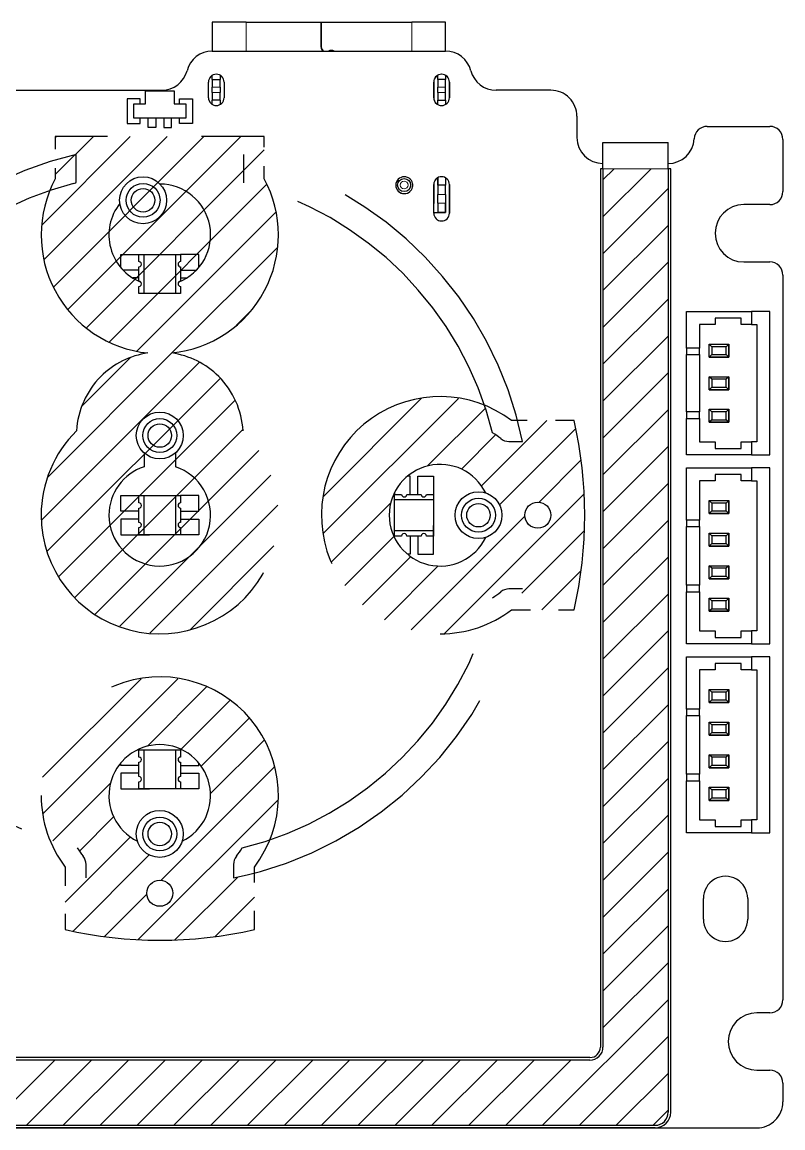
# Model space of a CAD drawing. Extents: x 10 to 410, y 5 to 287.
# Drawn here: x 122.65 to 151.83, y 122.24 to 164.65 of the extents above; entities that cross this region are included whole.
import ezdxf

# ---------------------------------------------------------------- set-up
doc = ezdxf.new("R2010")
doc.units = 0
doc.linetypes.add('DASHSPACE', pattern=[30, 12, -18])

msp = doc.modelspace()

# ---------------------------------------------------------------- linework, layer by layer
at = {"color": 7, "lineweight": 25, "ltscale": 0.0325}
for p, q in [((131.242432, 164.654755), (129.942444, 164.654755)), ((138.892441, 164.654755), (137.592438, 164.654755))]:
    msp.add_line(p, q, dxfattribs=at)
at = {"color": 7, "lineweight": 25, "ltscale": 0.027834}
for p, q in [((129.942444, 164.654755), (129.942444, 163.541397)), ((138.892441, 163.541397), (138.892441, 164.654755))]:
    msp.add_line(p, q, dxfattribs=at)
at = {"color": 7, "lineweight": 25, "ltscale": 0.07175}
msp.add_line((131.242432, 164.654755), (134.112442, 164.654755), dxfattribs=at)
at = {"color": 7, "lineweight": 13, "ltscale": 0.027834}
for p, q in [((131.242432, 163.541397), (131.242432, 164.654755)), ((137.592438, 164.654755), (137.592438, 163.541397))]:
    msp.add_line(p, q, dxfattribs=at)
at = {"color": 7, "lineweight": 25, "ltscale": 0.02375}
for p, q in [((134.112442, 164.654755), (134.112442, 163.704742)), ((134.122437, 164.654755), (134.122437, 163.704742)), ((126.679787, 161.7164), (126.679787, 160.766403)), ((129.179779, 161.7164), (129.179779, 160.766403))]:
    msp.add_line(p, q, dxfattribs=at)
at = {"color": 7, "lineweight": 25, "ltscale": 0.08675}
msp.add_line((134.122437, 164.654755), (137.592438, 164.654755), dxfattribs=at)
at = {"color": 7, "lineweight": 25, "ltscale": 0.011375}
for p, q in [((129.942444, 163.541397), (130.397446, 163.541397)), ((138.437439, 163.541397), (138.892441, 163.541397))]:
    msp.add_line(p, q, dxfattribs=at)
at = {"color": 7, "lineweight": 25, "ltscale": 0.201}
msp.add_line((130.397446, 163.541397), (138.437439, 163.541397), dxfattribs=at)
at = {"color": 7, "lineweight": 25, "ltscale": 0.000291}
msp.add_line((134.114975, 163.672882), (134.126602, 163.672882), dxfattribs=at)
at = {"color": 7, "lineweight": 25, "ltscale": 0.003732}
msp.add_line((129.942444, 162.462036), (129.942444, 162.611328), dxfattribs=at)
at = {"color": 7, "lineweight": 25, "ltscale": 0.000182}
for p, q in [((129.942444, 162.454742), (129.942444, 162.462036)), ((130.242432, 162.462036), (130.242432, 162.454742)), ((138.592438, 162.454742), (138.592438, 162.462036)), ((138.892441, 162.462036), (138.892441, 162.454742))]:
    msp.add_line(p, q, dxfattribs=at)
at = {"color": 7, "lineweight": 25, "ltscale": 0.0075}
for p, q in [((129.942444, 162.454742), (129.942444, 162.154755)), ((129.942444, 162.454742), (130.242432, 162.454742)), ((130.242432, 162.154755), (130.242432, 162.454742)), ((138.892441, 162.454742), (138.592438, 162.454742)), ((138.592438, 162.454742), (138.592438, 162.154755)), ((138.892441, 162.154755), (138.892441, 162.454742)), ((129.942444, 161.954742), (129.942444, 161.654755)), ((130.242432, 161.654755), (129.942444, 161.654755)), ((130.242432, 161.654755), (130.242432, 161.954742)), ((138.592438, 161.954742), (138.592438, 161.654755)), ((138.592438, 161.654755), (138.892441, 161.654755)), ((138.892441, 161.654755), (138.892441, 161.954742)), ((127.779785, 160.616394), (127.479782, 160.616394)), ((128.079788, 160.616394), (128.379791, 160.616394)), ((138.892441, 158.394745), (138.592438, 158.394745)), ((138.592438, 157.354752), (138.892441, 157.354752)), ((149.104782, 152.204742), (149.104782, 151.904755)), ((149.654785, 151.904755), (149.654785, 152.204742)), ((149.104782, 150.954742), (149.104782, 150.654755)), ((149.654785, 150.654755), (149.654785, 150.954742)), ((149.104782, 149.704742), (149.104782, 149.404755)), ((149.654785, 149.404755), (149.654785, 149.704742)), ((149.104782, 146.204742), (149.104782, 145.904755)), ((149.654785, 145.904755), (149.654785, 146.204742)), ((149.104782, 144.954742), (149.104782, 144.654755)), ((149.654785, 144.654755), (149.654785, 144.954742)), ((149.104782, 143.704742), (149.104782, 143.404755)), ((149.654785, 143.404755), (149.654785, 143.704742)), ((149.104782, 142.454742), (149.104782, 142.154755)), ((149.654785, 142.154755), (149.654785, 142.454742)), ((149.104782, 138.954742), (149.104782, 138.654755)), ((149.654785, 138.654755), (149.654785, 138.954742)), ((149.104782, 137.704742), (149.104782, 137.404755)), ((149.654785, 137.404755), (149.654785, 137.704742)), ((149.104782, 136.454742), (149.104782, 136.154755)), ((149.654785, 136.154755), (149.654785, 136.454742)), ((149.104782, 135.204742), (149.104782, 134.904755)), ((149.654785, 134.904755), (149.654785, 135.204742))]:
    msp.add_line(p, q, dxfattribs=at)
at = {"color": 7, "lineweight": 25, "ltscale": 0.003878}
for p, q in [((130.242432, 162.617157), (130.242432, 162.462036)), ((138.592438, 162.462036), (138.592438, 162.617172))]:
    msp.add_line(p, q, dxfattribs=at)
at = {"color": 7, "lineweight": 25, "ltscale": 0.003727}
msp.add_line((138.892441, 162.611115), (138.892441, 162.462036), dxfattribs=at)
at = {"color": 7, "lineweight": 25, "ltscale": 0.38808}
msp.add_line((112.482758, 162.041397), (128.005951, 162.041397), dxfattribs=at)
at = {"color": 7, "lineweight": 25, "ltscale": 0.015}
for p, q in [((129.79744, 161.754745), (129.79744, 162.354752)), ((129.79744, 161.754745), (129.79744, 162.354752)), ((130.397446, 162.354752), (130.397446, 161.754745)), ((138.437439, 162.354752), (138.437439, 161.754745)), ((139.037445, 161.754745), (139.037445, 162.354752)), ((149.229782, 153.054749), (148.629791, 153.054749)), ((148.629791, 148.554749), (149.229782, 148.554749)), ((137.830063, 147.241745), (138.430054, 147.241745)), ((149.229782, 147.054749), (148.629791, 147.054749)), ((126.429787, 145.891754), (126.429787, 146.491745)), ((129.429779, 145.891754), (129.429779, 146.491745)), ((126.429787, 145.591751), (126.429787, 144.991745)), ((129.429779, 145.591751), (129.429779, 144.991745)), ((137.830063, 144.241745), (138.430054, 144.241745)), ((148.629791, 141.304749), (149.229782, 141.304749)), ((149.229782, 139.804749), (148.629791, 139.804749)), ((126.429787, 135.841751), (126.429787, 135.241745)), ((129.429779, 135.841751), (129.429779, 135.241745)), ((148.629791, 134.054749), (149.229782, 134.054749))]:
    msp.add_line(p, q, dxfattribs=at)
at = {"color": 7, "lineweight": 25, "ltscale": 0.005}
for p, q in [((129.942444, 161.954742), (129.942444, 162.154755)), ((130.242432, 162.154755), (130.242432, 161.954742)), ((138.592438, 161.954742), (138.592438, 162.154755)), ((138.892441, 161.954742), (138.892441, 162.154755)), ((127.179787, 161.516403), (127.179787, 161.7164)), ((128.679779, 161.516403), (128.679779, 161.7164)), ((127.179787, 160.766403), (127.179787, 160.9664)), ((128.679779, 160.766403), (128.679779, 160.9664)), ((127.129784, 155.741745), (127.329788, 155.741745)), ((128.529785, 155.741745), (128.729782, 155.741745)), ((127.329788, 154.241745), (127.129784, 154.241745)), ((128.729782, 154.241745), (128.529785, 154.241745)), ((150.629791, 153.054749), (150.829788, 153.054749)), ((150.829788, 148.554749), (150.629791, 148.554749)), ((150.629791, 147.054749), (150.829788, 147.054749)), ((127.129784, 146.491745), (127.329788, 146.491745)), ((128.529785, 146.491745), (128.729782, 146.491745)), ((136.930054, 146.341751), (136.930054, 146.541748)), ((138.430054, 146.541748), (138.430054, 146.341751)), ((136.930054, 144.941742), (136.930054, 145.141754)), ((138.430054, 145.141754), (138.430054, 144.941742)), ((127.329788, 144.991745), (127.129784, 144.991745)), ((128.729782, 144.991745), (128.529785, 144.991745)), ((150.829788, 141.304749), (150.629791, 141.304749)), ((150.629791, 139.804749), (150.829788, 139.804749)), ((127.129784, 136.741745), (127.329788, 136.741745)), ((128.529785, 136.741745), (128.729782, 136.741745)), ((127.329788, 135.241745), (127.129784, 135.241745)), ((128.729782, 135.241745), (128.529785, 135.241745)), ((150.829788, 134.054749), (150.629791, 134.054749))]:
    msp.add_line(p, q, dxfattribs=at)
at = {"color": 7, "lineweight": 13, "ltscale": 0.0075}
for p, q in [((130.242432, 162.154755), (129.942444, 162.154755)), ((138.592438, 162.154755), (138.892441, 162.154755)), ((129.942444, 161.954742), (130.242432, 161.954742)), ((138.892441, 161.954742), (138.592438, 161.954742)), ((138.592438, 158.044754), (138.892441, 158.044754)), ((138.892441, 157.704742), (138.592438, 157.704742))]:
    msp.add_line(p, q, dxfattribs=at)
at = {"color": 7, "lineweight": 25, "ltscale": 0.014995}
for p, q in [((130.397446, 162.354752), (130.396759, 161.754944)), ((138.437439, 161.754745), (138.437332, 162.354553)), ((139.037445, 162.354752), (139.036758, 161.754944))]:
    msp.add_line(p, q, dxfattribs=at)
at = {"color": 7, "lineweight": 25, "ltscale": 0.052521}
msp.add_line((142.929779, 162.041397), (140.828934, 162.041397), dxfattribs=at)
at = {"color": 7, "lineweight": 25, "ltscale": 0.0125}
for p, q in [((127.179787, 161.7164), (126.679787, 161.7164)), ((127.379784, 161.516403), (127.379784, 162.016403)), ((128.479782, 162.016403), (128.479782, 161.516403)), ((128.679779, 161.7164), (129.179779, 161.7164)), ((126.679787, 160.766403), (127.179787, 160.766403)), ((129.179779, 160.766403), (128.679779, 160.766403)), ((150.629791, 153.554749), (150.629791, 153.054749)), ((149.004791, 151.804749), (149.004791, 152.304749)), ((149.754791, 152.304749), (149.754791, 151.804749)), ((149.754791, 151.804749), (149.754791, 152.304749)), ((148.629791, 152.154755), (148.129791, 152.154755)), ((148.129791, 151.904755), (148.629791, 151.904755)), ((149.004791, 150.554749), (149.004791, 151.054749)), ((149.754791, 151.054749), (149.754791, 150.554749)), ((149.754791, 150.554749), (149.754791, 151.054749)), ((149.004791, 149.304749), (149.004791, 149.804749)), ((149.754791, 149.804749), (149.754791, 149.304749)), ((149.754791, 149.304749), (149.754791, 149.804749)), ((148.629791, 149.704742), (148.129791, 149.704742)), ((148.129791, 149.454742), (148.629791, 149.454742)), ((150.629791, 148.554749), (150.629791, 148.054749)), ((150.629791, 147.554749), (150.629791, 147.054749)), ((149.004791, 145.804749), (149.004791, 146.304749)), ((149.754791, 146.304749), (149.754791, 145.804749)), ((149.754791, 145.804749), (149.754791, 146.304749)), ((148.629791, 145.554749), (148.129791, 145.554749)), ((148.129791, 145.304749), (148.629791, 145.304749)), ((149.004791, 144.554749), (149.004791, 145.054749)), ((149.754791, 145.054749), (149.754791, 144.554749)), ((149.754791, 144.554749), (149.754791, 145.054749)), ((149.004791, 143.304749), (149.004791, 143.804749)), ((149.754791, 143.804749), (149.754791, 143.304749)), ((149.754791, 143.304749), (149.754791, 143.804749)), ((148.629791, 143.054749), (148.129791, 143.054749)), ((148.129791, 142.804749), (148.629791, 142.804749)), ((149.004791, 142.054749), (149.004791, 142.554749)), ((149.754791, 142.554749), (149.754791, 142.054749)), ((149.754791, 142.054749), (149.754791, 142.554749)), ((150.629791, 141.304749), (150.629791, 140.804749)), ((150.629791, 140.304749), (150.629791, 139.804749)), ((149.004791, 138.554749), (149.004791, 139.054749)), ((149.754791, 139.054749), (149.754791, 138.554749)), ((149.754791, 138.554749), (149.754791, 139.054749)), ((148.629791, 138.304749), (148.129791, 138.304749)), ((148.129791, 138.054749), (148.629791, 138.054749)), ((149.004791, 137.304749), (149.004791, 137.804749)), ((149.754791, 137.804749), (149.754791, 137.304749)), ((149.754791, 137.304749), (149.754791, 137.804749)), ((149.004791, 136.054749), (149.004791, 136.554749)), ((149.754791, 136.554749), (149.754791, 136.054749)), ((149.754791, 136.054749), (149.754791, 136.554749)), ((148.629791, 135.804749), (148.129791, 135.804749)), ((148.129791, 135.554749), (148.629791, 135.554749)), ((149.004791, 134.804749), (149.004791, 135.304749)), ((149.754791, 135.304749), (149.754791, 134.804749)), ((149.754791, 134.804749), (149.754791, 135.304749)), ((150.629791, 134.054749), (150.629791, 133.554749)), ((151.329788, 126.654747), (150.829788, 126.654747)), ((150.829788, 124.45475), (151.329788, 124.45475))]:
    msp.add_line(p, q, dxfattribs=at)
at = {"color": 7, "lineweight": 25, "ltscale": 0.0275}
for p, q in [((127.379784, 162.016403), (128.479782, 162.016403)), ((139.037445, 157.324753), (139.037445, 158.424744)), ((138.430054, 147.241745), (138.430054, 146.141754)), ((138.430054, 144.241745), (138.430054, 145.341751)), ((126.429787, 144.991745), (127.529785, 144.991745)), ((129.429779, 144.991745), (128.329788, 144.991745)), ((126.429787, 135.241745), (127.529785, 135.241745)), ((129.429779, 135.241745), (128.329788, 135.241745))]:
    msp.add_line(p, q, dxfattribs=at)
at = {"color": 7, "lineweight": 25, "ltscale": 0.003919}
msp.add_line((129.942444, 161.497986), (129.942444, 161.654755), dxfattribs=at)
at = {"color": 7, "lineweight": 25, "ltscale": 0.004071}
msp.add_line((130.242432, 161.654755), (130.242432, 161.491898), dxfattribs=at)
at = {"color": 7, "lineweight": 25, "ltscale": 0.004065}
msp.add_line((138.592438, 161.492142), (138.592438, 161.654755), dxfattribs=at)
at = {"color": 7, "lineweight": 25, "ltscale": 0.003922}
msp.add_line((138.892441, 161.654755), (138.892441, 161.497879), dxfattribs=at)
at = {"color": 7, "lineweight": 25, "ltscale": 0.01375}
for p, q in [((126.929787, 160.9664), (126.929787, 161.516403)), ((128.929779, 161.516403), (128.929779, 160.9664)), ((127.129784, 154.716751), (127.129784, 155.266754)), ((128.729782, 155.266754), (128.729782, 154.716751)), ((149.654785, 152.204742), (149.104782, 152.204742)), ((149.104782, 151.904755), (149.654785, 151.904755)), ((149.654785, 150.954742), (149.104782, 150.954742)), ((149.104782, 150.654755), (149.654785, 150.654755)), ((149.654785, 149.704742), (149.104782, 149.704742)), ((149.104782, 149.404755), (149.654785, 149.404755)), ((137.40506, 146.541748), (137.955063, 146.541748)), ((127.129784, 145.466751), (127.129784, 146.016754)), ((128.729782, 146.016754), (128.729782, 145.466751)), ((149.654785, 146.204742), (149.104782, 146.204742)), ((149.104782, 145.904755), (149.654785, 145.904755)), ((137.955063, 144.941742), (137.40506, 144.941742)), ((149.654785, 144.954742), (149.104782, 144.954742)), ((149.104782, 144.654755), (149.654785, 144.654755)), ((149.654785, 143.704742), (149.104782, 143.704742)), ((149.104782, 143.404755), (149.654785, 143.404755)), ((149.654785, 142.454742), (149.104782, 142.454742)), ((149.104782, 142.154755), (149.654785, 142.154755)), ((149.654785, 138.954742), (149.104782, 138.954742)), ((149.104782, 138.654755), (149.654785, 138.654755)), ((149.654785, 137.704742), (149.104782, 137.704742)), ((149.104782, 137.404755), (149.654785, 137.404755)), ((127.129784, 135.716751), (127.129784, 136.266754)), ((128.729782, 136.266754), (128.729782, 135.716751)), ((149.654785, 136.454742), (149.104782, 136.454742)), ((149.104782, 136.154755), (149.654785, 136.154755)), ((149.654785, 135.204742), (149.104782, 135.204742)), ((149.104782, 134.904755), (149.654785, 134.904755))]:
    msp.add_line(p, q, dxfattribs=at)
at = {"color": 7, "lineweight": 25, "ltscale": 0.01125}
for p, q in [((126.929787, 161.516403), (127.379784, 161.516403)), ((128.479782, 161.516403), (128.929779, 161.516403))]:
    msp.add_line(p, q, dxfattribs=at)
at = {"color": 7, "lineweight": 25, "ltscale": 0.05}
for p, q in [((128.929779, 160.9664), (126.929787, 160.9664)), ((151.829788, 160.154755), (151.829788, 158.154755)), ((148.129791, 145.554749), (148.129791, 147.554749)), ((148.129791, 140.804749), (148.129791, 142.804749)), ((148.129791, 138.304749), (148.129791, 140.304749)), ((148.129791, 133.554749), (148.129791, 135.554749))]:
    msp.add_line(p, q, dxfattribs=at)
at = {"color": 7, "lineweight": 25, "ltscale": 0.00875}
for p, q in [((127.479782, 160.616394), (127.479782, 160.9664)), ((127.779785, 160.9664), (127.779785, 160.616394)), ((128.079788, 160.9664), (128.079788, 160.616394)), ((128.379791, 160.616394), (128.379791, 160.9664)), ((138.592438, 158.394745), (138.592438, 158.044754)), ((138.892441, 158.044754), (138.892441, 158.394745)), ((138.592438, 157.704742), (138.592438, 157.354752)), ((138.892441, 157.354752), (138.892441, 157.704742))]:
    msp.add_line(p, q, dxfattribs=at)
at = {"color": 7, "lineweight": 25, "ltscale": 0.02025}
msp.add_line((143.929779, 161.041397), (143.929779, 160.2314), dxfattribs=at)
at = {"color": 7, "lineweight": 25, "ltscale": 0.060049}
msp.add_line((148.927826, 160.654755), (151.329788, 160.654755), dxfattribs=at)
at = {"color": 7, "lineweight": 13, "ltscale": 0.11999}
msp.add_line((123.403381, 156.872559), (126.797218, 160.266403), dxfattribs=at)
at = {"color": 7, "lineweight": 13, "ltscale": 0.16704}
msp.add_line((123.486832, 155.541794), (128.211441, 160.266403), dxfattribs=at)
at = {"color": 7, "lineweight": 13, "ltscale": 0.204184}
msp.add_line((123.850449, 154.491196), (129.625641, 160.266403), dxfattribs=at)
at = {"color": 7, "lineweight": 13, "ltscale": 0.051698}
msp.add_line((123.920761, 158.804153), (125.383011, 160.266403), dxfattribs=at)
at = {"color": 7, "lineweight": 13, "ltscale": 0.001699}
msp.add_line((123.920761, 160.218353), (123.968796, 160.266403), dxfattribs=at)
at = {"color": 7, "linetype": 'DASHSPACE', "lineweight": 25, "ltscale": 0.200451}
msp.add_line((131.938812, 160.266403), (123.920761, 160.266403), dxfattribs=at)
at = {"color": 7, "linetype": 'DASHSPACE', "lineweight": 25, "ltscale": 0.04058}
for p, q in [((123.920761, 160.266403), (123.920761, 158.643188)), ((131.938812, 158.643188), (131.938812, 160.266403))]:
    msp.add_line(p, q, dxfattribs=at)
at = {"color": 7, "lineweight": 13, "ltscale": 0.234644}
msp.add_line((124.403114, 153.629654), (131.039856, 160.266403), dxfattribs=at)
at = {"color": 7, "lineweight": 25, "ltscale": 0.0625}
for p, q in [((144.929779, 160.031403), (147.429779, 160.031403)), ((148.129791, 153.554749), (150.629791, 153.554749)), ((150.629791, 148.054749), (148.129791, 148.054749)), ((148.129791, 147.554749), (150.629791, 147.554749)), ((150.629791, 140.804749), (148.129791, 140.804749)), ((148.129791, 140.304749), (150.629791, 140.304749)), ((150.629791, 133.554749), (148.129791, 133.554749))]:
    msp.add_line(p, q, dxfattribs=at)
at = {"color": 7, "lineweight": 25, "ltscale": 0.025}
for p, q in [((144.929779, 159.031403), (144.929779, 160.031403)), ((147.429779, 159.031403), (147.429779, 160.031403)), ((151.329788, 157.654755), (150.329788, 157.654755)), ((150.329788, 155.454742), (151.329788, 155.454742)), ((150.229782, 153.304749), (149.229782, 153.304749)), ((149.229782, 148.304749), (150.229782, 148.304749)), ((150.229782, 147.304749), (149.229782, 147.304749)), ((149.229782, 141.054749), (150.229782, 141.054749)), ((150.229782, 140.054749), (149.229782, 140.054749)), ((149.229782, 133.804749), (150.229782, 133.804749))]:
    msp.add_line(p, q, dxfattribs=at)
at = {"color": 7, "lineweight": 25, "ltscale": 0.025177}
msp.add_line((124.720757, 158.566391), (124.720757, 159.573486), dxfattribs=at)
at = {"color": 7, "lineweight": 13, "ltscale": 0.241273}
msp.add_line((125.114586, 152.92691), (131.938828, 159.751144), dxfattribs=at)
at = {"color": 7, "lineweight": 25, "ltscale": 0.025178}
msp.add_line((131.138809, 159.573517), (131.138809, 158.566391), dxfattribs=at)
at = {"color": 7, "lineweight": 25, "ltscale": 0.007181}
msp.add_line((138.592438, 158.400375), (138.592438, 158.687607), dxfattribs=at)
at = {"color": 7, "lineweight": 25, "ltscale": 0.00731}
msp.add_line((138.592438, 158.687149), (138.592438, 158.394745), dxfattribs=at)
at = {"color": 7, "lineweight": 25, "ltscale": 0.007034}
msp.add_line((138.892441, 158.681732), (138.892441, 158.400375), dxfattribs=at)
at = {"color": 7, "lineweight": 25, "ltscale": 0.0025}
for p, q in [((144.929779, 159.031403), (144.829788, 159.031403)), ((147.529785, 159.031403), (147.429779, 159.031403))]:
    msp.add_line(p, q, dxfattribs=at)
at = {"color": 7, "lineweight": 25}
for p, q in [((144.829788, 159.031403), (144.829788, 125.3414)), ((144.929779, 159.031403), (144.929779, 125.3414)), ((147.429779, 159.031403), (147.429779, 122.8414)), ((147.529785, 122.8414), (147.529785, 159.031403)), ((151.829788, 154.954742), (151.829788, 127.154747)), ((144.429779, 124.941399), (101.429787, 124.941399)), ((144.429779, 124.8414), (101.429787, 124.8414)), ((95.029778, 122.241394), (150.829788, 122.241394)), ((98.929787, 122.3414), (146.929779, 122.3414)), ((146.929779, 122.241394), (98.929787, 122.241394))]:
    msp.add_line(p, q, dxfattribs=at)
at = {"color": 7, "lineweight": 13, "ltscale": 0.065253}
msp.add_line((144.929779, 157.18576), (146.775421, 159.031403), dxfattribs=at)
at = {"color": 7, "lineweight": 13, "ltscale": 0.015253}
msp.add_line((144.929779, 158.599976), (145.361206, 159.031403), dxfattribs=at)
at = {"color": 7, "lineweight": 13, "ltscale": 0.0625}
msp.add_line((147.429779, 159.031403), (144.929779, 159.031403), dxfattribs=at)
at = {"color": 7, "linetype": 'DASHSPACE', "lineweight": 25, "ltscale": 0.002438}
msp.add_line((124.620781, 158.468262), (124.715263, 158.492447), dxfattribs=at)
at = {"color": 7, "lineweight": 13, "ltscale": 0.213885}
msp.add_line((125.985756, 152.383865), (132.035339, 158.433441), dxfattribs=at)
at = {"color": 7, "lineweight": 25, "ltscale": 0.027494}
for p, q in [((138.438248, 157.324982), (138.437439, 158.424744)), ((139.037567, 158.424515), (139.037445, 157.324753))]:
    msp.add_line(p, q, dxfattribs=at)
at = {"color": 7, "lineweight": 25, "ltscale": 0.01832}
msp.add_line((138.437439, 158.424744), (138.437439, 157.691925), dxfattribs=at)
at = {"color": 7, "lineweight": 25, "ltscale": 0.000141}
for p, q in [((138.592438, 158.394745), (138.592438, 158.400375)), ((138.892441, 158.400375), (138.892441, 158.394745))]:
    msp.add_line(p, q, dxfattribs=at)
at = {"color": 7, "lineweight": 13, "ltscale": 0.088388}
for p, q in [((144.929779, 155.771545), (147.429779, 158.271545)), ((144.929779, 154.35733), (147.429779, 156.85733)), ((144.929779, 152.943115), (147.429779, 155.443115)), ((144.929779, 151.5289), (147.429779, 154.0289)), ((144.929779, 150.114685), (147.429779, 152.614685)), ((144.929779, 148.70047), (147.429779, 151.20047)), ((144.929779, 147.286255), (147.429779, 149.786255)), ((144.929779, 145.872055), (147.429779, 148.372055)), ((144.929779, 144.45784), (147.429779, 146.95784)), ((144.929779, 143.043625), (147.429779, 145.543625)), ((144.929779, 141.62941), (147.429779, 144.12941)), ((144.929779, 140.215195), (147.429779, 142.715195)), ((144.929779, 138.80098), (147.429779, 141.30098)), ((144.929779, 137.386765), (147.429779, 139.886765)), ((144.929779, 135.972549), (147.429779, 138.472549)), ((144.929779, 134.558334), (147.429779, 137.058334)), ((144.929779, 133.144135), (147.429779, 135.644119)), ((144.929779, 131.729919), (147.429779, 134.229919)), ((144.929779, 130.315704), (147.429779, 132.815704)), ((144.929779, 128.901489), (147.429779, 131.401489)), ((144.929779, 127.487274), (147.429779, 129.987274)), ((144.929779, 126.073059), (147.429779, 128.573059)), ((121.399132, 122.3414), (123.899132, 124.8414)), ((122.813347, 122.3414), (125.313347, 124.8414)), ((124.227562, 122.3414), (126.727562, 124.8414)), ((125.641777, 122.3414), (128.141769, 124.8414)), ((127.055984, 122.3414), (129.555984, 124.8414)), ((128.4702, 122.3414), (130.9702, 124.8414)), ((129.884415, 122.3414), (132.384415, 124.8414)), ((131.29863, 122.3414), (133.79863, 124.8414)), ((132.712845, 122.3414), (135.212845, 124.8414)), ((134.12706, 122.3414), (136.62706, 124.8414)), ((135.541275, 122.3414), (138.041275, 124.8414)), ((136.95549, 122.3414), (139.45549, 124.8414)), ((138.36969, 122.3414), (140.86969, 124.8414)), ((139.783905, 122.3414), (142.283905, 124.8414)), ((141.19812, 122.3414), (143.69812, 124.8414))]:
    msp.add_line(p, q, dxfattribs=at)
at = {"color": 7, "lineweight": 25, "ltscale": 0.0085}
for p, q in [((138.592438, 157.704742), (138.592438, 158.044754)), ((138.892441, 158.044754), (138.892441, 157.704742))]:
    msp.add_line(p, q, dxfattribs=at)
at = {"color": 7, "lineweight": 25, "ltscale": 0.0155}
msp.add_line((138.892441, 157.974747), (138.892441, 157.354752), dxfattribs=at)
at = {"color": 7, "lineweight": 13, "ltscale": 0.188664}
msp.add_line((127.049461, 152.033356), (132.385681, 157.369583), dxfattribs=at)
at = {"color": 7, "lineweight": 25, "ltscale": 0.003857}
msp.add_line((138.438156, 157.354752), (138.592438, 157.354752), dxfattribs=at)
at = {"color": 7, "lineweight": 25, "ltscale": 0.0055}
msp.add_line((138.812439, 157.354752), (138.592438, 157.354752), dxfattribs=at)
at = {"color": 7, "lineweight": 25, "ltscale": 0.002}
msp.add_line((138.892441, 157.354752), (138.812439, 157.354752), dxfattribs=at)
at = {"color": 7, "lineweight": 25, "ltscale": 0.012408}
for p, q in [((126.429787, 155.245407), (126.429787, 155.741745)), ((129.429779, 155.245407), (129.429779, 155.741745))]:
    msp.add_line(p, q, dxfattribs=at)
at = {"color": 7, "lineweight": 25, "ltscale": 0.0175}
for p, q in [((126.429787, 155.741745), (127.129784, 155.741745)), ((129.429779, 155.741745), (128.729782, 155.741745)), ((151.329788, 153.554749), (150.629791, 153.554749)), ((150.629791, 148.054749), (151.329788, 148.054749)), ((137.53006, 146.541748), (137.53006, 147.241745)), ((137.830063, 146.541748), (137.830063, 147.241745)), ((151.329788, 147.554749), (150.629791, 147.554749)), ((126.429787, 146.491745), (127.129784, 146.491745)), ((129.429779, 146.491745), (128.729782, 146.491745)), ((127.129784, 145.891754), (126.429787, 145.891754)), ((127.129784, 145.591751), (126.429787, 145.591751)), ((128.729782, 145.891754), (129.429779, 145.891754)), ((128.729782, 145.591751), (129.429779, 145.591751)), ((137.53006, 144.941742), (137.53006, 144.241745)), ((137.830063, 144.941742), (137.830063, 144.241745)), ((150.629791, 140.804749), (151.329788, 140.804749)), ((151.329788, 140.304749), (150.629791, 140.304749)), ((127.129784, 136.141754), (126.429787, 136.141754)), ((127.129784, 135.841751), (126.429787, 135.841751)), ((128.729782, 136.141754), (129.429779, 136.141754)), ((128.729782, 135.841751), (129.429779, 135.841751)), ((150.629791, 133.554749), (151.329788, 133.554749))]:
    msp.add_line(p, q, dxfattribs=at)
at = {"color": 7, "lineweight": 25, "ltscale": 0.006875}
for p, q in [((127.129784, 155.466751), (127.129784, 155.741745)), ((128.729782, 155.741745), (128.729782, 155.466751)), ((127.129784, 154.241745), (127.129784, 154.516754)), ((128.729782, 154.516754), (128.729782, 154.241745)), ((127.129784, 146.216751), (127.129784, 146.491745)), ((128.729782, 146.491745), (128.729782, 146.216751)), ((136.930054, 146.541748), (137.205063, 146.541748)), ((138.15506, 146.541748), (138.430054, 146.541748)), ((127.129784, 144.991745), (127.129784, 145.266754)), ((128.729782, 145.266754), (128.729782, 144.991745)), ((137.205063, 144.941742), (136.930054, 144.941742)), ((138.430054, 144.941742), (138.15506, 144.941742)), ((127.129784, 136.466751), (127.129784, 136.741745)), ((128.729782, 136.741745), (128.729782, 136.466751)), ((127.129784, 135.241745), (127.129784, 135.516754)), ((128.729782, 135.516754), (128.729782, 135.241745))]:
    msp.add_line(p, q, dxfattribs=at)
at = {"color": 7, "lineweight": 25, "ltscale": 0.0375}
for p, q in [((127.329788, 154.241745), (127.329788, 155.741745)), ((128.529785, 155.741745), (128.529785, 154.241745)), ((148.629791, 147.054749), (148.629791, 145.554749)), ((127.329788, 144.991745), (127.329788, 146.491745)), ((128.529785, 146.491745), (128.529785, 144.991745)), ((136.930054, 146.341751), (138.430054, 146.341751)), ((138.430054, 145.141754), (136.930054, 145.141754)), ((148.629791, 142.804749), (148.629791, 141.304749)), ((148.629791, 139.804749), (148.629791, 138.304749)), ((127.329788, 135.241745), (127.329788, 136.741745)), ((128.529785, 136.741745), (128.529785, 135.241745)), ((148.629791, 135.554749), (148.629791, 134.054749))]:
    msp.add_line(p, q, dxfattribs=at)
at = {"color": 7, "lineweight": 25, "ltscale": 0.03}
for p, q in [((127.329788, 155.741745), (128.529785, 155.741745)), ((128.529785, 154.241745), (127.329788, 154.241745)), ((127.329788, 146.491745), (128.529785, 146.491745)), ((136.930054, 145.141754), (136.930054, 146.341751)), ((138.430054, 146.341751), (138.430054, 145.141754)), ((128.529785, 144.991745), (127.329788, 144.991745)), ((127.329788, 136.741745), (128.529785, 136.741745)), ((128.529785, 135.241745), (127.329788, 135.241745))]:
    msp.add_line(p, q, dxfattribs=at)
at = {"color": 7, "lineweight": 13, "ltscale": 0.143366}
msp.add_line((128.396271, 151.965942), (132.451263, 156.02095), dxfattribs=at)
at = {"color": 7, "lineweight": 25, "ltscale": 0.015187}
for p, q in [((127.129784, 155.141754), (126.522324, 155.141754)), ((128.729782, 155.141754), (129.33725, 155.141754))]:
    msp.add_line(p, q, dxfattribs=at)
at = {"color": 7, "lineweight": 25, "ltscale": 0.005995}
for p, q in [((127.129784, 154.841751), (126.889999, 154.841751)), ((128.729782, 154.841751), (128.969574, 154.841751))]:
    msp.add_line(p, q, dxfattribs=at)
at = {"color": 7, "lineweight": 13, "ltscale": 0.018687}
msp.add_line((130.85791, 153.013382), (131.386459, 153.541931), dxfattribs=at)
at = {"color": 7, "lineweight": 25, "ltscale": 0.035}
for p, q in [((148.129791, 152.154755), (148.129791, 153.554749)), ((148.129791, 148.054749), (148.129791, 149.454742))]:
    msp.add_line(p, q, dxfattribs=at)
at = {"color": 7, "lineweight": 25, "ltscale": 0.1375}
msp.add_line((151.329788, 148.054749), (151.329788, 153.554749), dxfattribs=at)
at = {"color": 7, "lineweight": 25, "ltscale": 0.00625}
for p, q in [((149.229782, 153.304749), (149.229782, 153.054749)), ((150.229782, 153.054749), (150.229782, 153.304749)), ((148.129791, 152.154755), (148.129791, 151.904755)), ((148.629791, 151.904755), (148.629791, 152.154755)), ((148.129791, 149.704758), (148.129791, 149.454758)), ((148.629791, 149.454758), (148.629791, 149.704758)), ((149.229782, 148.554749), (149.229782, 148.304749)), ((150.229782, 148.304749), (150.229782, 148.554749)), ((149.229782, 147.304749), (149.229782, 147.054749)), ((150.229782, 147.054749), (150.229782, 147.304749)), ((148.129791, 145.554749), (148.129791, 145.304749)), ((148.629791, 145.304749), (148.629791, 145.554749)), ((148.129791, 143.054749), (148.129791, 142.804749)), ((148.629791, 142.804749), (148.629791, 143.054749)), ((149.229782, 141.304749), (149.229782, 141.054749)), ((150.229782, 141.054749), (150.229782, 141.304749)), ((149.229782, 140.054749), (149.229782, 139.804749)), ((150.229782, 139.804749), (150.229782, 140.054749)), ((148.129791, 138.304749), (148.129791, 138.054749)), ((148.629791, 138.054749), (148.629791, 138.304749)), ((148.129791, 135.804749), (148.129791, 135.554749)), ((148.629791, 135.554749), (148.629791, 135.804749)), ((149.229782, 134.054749), (149.229782, 133.804749)), ((150.229782, 133.804749), (150.229782, 134.054749))]:
    msp.add_line(p, q, dxfattribs=at)
at = {"color": 7, "lineweight": 25, "ltscale": 0.0225}
for p, q in [((148.629791, 153.054749), (148.629791, 152.154755)), ((148.629791, 149.454742), (148.629791, 148.554749))]:
    msp.add_line(p, q, dxfattribs=at)
at = {"color": 7, "lineweight": 25, "ltscale": 0.01}
for p, q in [((150.629791, 153.054749), (150.229782, 153.054749)), ((150.229782, 148.554749), (150.629791, 148.554749)), ((150.629791, 147.054749), (150.229782, 147.054749)), ((150.229782, 141.304749), (150.629791, 141.304749)), ((150.629791, 139.804749), (150.229782, 139.804749)), ((150.229782, 134.054749), (150.629791, 134.054749))]:
    msp.add_line(p, q, dxfattribs=at)
at = {"color": 7, "lineweight": 25, "ltscale": 0.1125}
msp.add_line((150.829788, 153.054749), (150.829788, 148.554749), dxfattribs=at)
at = {"color": 7, "lineweight": 25, "ltscale": 0.01875}
for p, q in [((149.004791, 152.304749), (149.754791, 152.304749)), ((149.754791, 151.804749), (149.004791, 151.804749)), ((149.004791, 151.804749), (149.754791, 151.804749)), ((149.004791, 151.054749), (149.754791, 151.054749)), ((149.754791, 150.554749), (149.004791, 150.554749)), ((149.004791, 150.554749), (149.754791, 150.554749)), ((149.004791, 149.804749), (149.754791, 149.804749)), ((149.754791, 149.304749), (149.004791, 149.304749)), ((149.004791, 149.304749), (149.754791, 149.304749)), ((149.004791, 146.304749), (149.754791, 146.304749)), ((149.754791, 145.804749), (149.004791, 145.804749)), ((149.004791, 145.804749), (149.754791, 145.804749)), ((149.004791, 145.054749), (149.754791, 145.054749)), ((149.754791, 144.554749), (149.004791, 144.554749)), ((149.004791, 144.554749), (149.754791, 144.554749)), ((149.004791, 143.804749), (149.754791, 143.804749)), ((149.754791, 143.304749), (149.004791, 143.304749)), ((149.004791, 143.304749), (149.754791, 143.304749)), ((149.004791, 142.554749), (149.754791, 142.554749)), ((149.754791, 142.054749), (149.004791, 142.054749)), ((149.004791, 142.054749), (149.754791, 142.054749)), ((149.004791, 139.054749), (149.754791, 139.054749)), ((149.754791, 138.554749), (149.004791, 138.554749)), ((149.004791, 138.554749), (149.754791, 138.554749)), ((149.004791, 137.804749), (149.754791, 137.804749)), ((149.754791, 137.304749), (149.004791, 137.304749)), ((149.004791, 137.304749), (149.754791, 137.304749)), ((149.004791, 136.554749), (149.754791, 136.554749)), ((149.754791, 136.054749), (149.004791, 136.054749)), ((149.004791, 136.054749), (149.754791, 136.054749)), ((149.004791, 135.304749), (149.754791, 135.304749)), ((149.754791, 134.804749), (149.004791, 134.804749)), ((149.004791, 134.804749), (149.754791, 134.804749))]:
    msp.add_line(p, q, dxfattribs=at)
at = {"color": 7, "lineweight": 25, "ltscale": 0.003535}
for p, q in [((149.104782, 152.204742), (149.004791, 152.304749)), ((149.104782, 151.904755), (149.004791, 151.804749)), ((149.104782, 150.954742), (149.004791, 151.054749)), ((149.104782, 150.654755), (149.004791, 150.554749)), ((149.104782, 149.704742), (149.004791, 149.804749)), ((149.104782, 149.404755), (149.004791, 149.304749)), ((149.104782, 146.204742), (149.004791, 146.304749)), ((149.104782, 145.904755), (149.004791, 145.804749)), ((149.104782, 144.954742), (149.004791, 145.054749)), ((149.104782, 144.654755), (149.004791, 144.554749)), ((149.104782, 143.704742), (149.004791, 143.804749)), ((149.104782, 143.404755), (149.004791, 143.304749)), ((149.104782, 142.454742), (149.004791, 142.554749)), ((149.104782, 142.154755), (149.004791, 142.054749)), ((149.104782, 138.954742), (149.004791, 139.054749)), ((149.104782, 138.654755), (149.004791, 138.554749)), ((149.104782, 137.704742), (149.004791, 137.804749)), ((149.104782, 137.404755), (149.004791, 137.304749)), ((149.104782, 136.454742), (149.004791, 136.554749)), ((149.104782, 136.154755), (149.004791, 136.054749)), ((149.104782, 135.204742), (149.004791, 135.304749)), ((149.104782, 134.904755), (149.004791, 134.804749))]:
    msp.add_line(p, q, dxfattribs=at)
at = {"color": 7, "lineweight": 25, "ltscale": 0.003536}
for p, q in [((149.754791, 152.304749), (149.654785, 152.204742)), ((149.754791, 151.804749), (149.654785, 151.904755)), ((149.754791, 151.054749), (149.654785, 150.954742)), ((149.754791, 150.554749), (149.654785, 150.654755)), ((149.754791, 149.804749), (149.654785, 149.704742)), ((149.754791, 149.304749), (149.654785, 149.404755)), ((149.754791, 146.304749), (149.654785, 146.204742)), ((149.754791, 145.804749), (149.654785, 145.904755)), ((149.754791, 145.054749), (149.654785, 144.954742)), ((149.754791, 144.554749), (149.654785, 144.654755)), ((149.754791, 143.804749), (149.654785, 143.704742)), ((149.754791, 143.304749), (149.654785, 143.404755)), ((149.754791, 142.554749), (149.654785, 142.454742)), ((149.754791, 142.054749), (149.654785, 142.154755)), ((149.754791, 139.054749), (149.654785, 138.954742)), ((149.754791, 138.554749), (149.654785, 138.654755)), ((149.754791, 137.804749), (149.654785, 137.704742)), ((149.754791, 137.304749), (149.654785, 137.404755)), ((149.754791, 136.554749), (149.654785, 136.454742)), ((149.754791, 136.054749), (149.654785, 136.154755)), ((149.754791, 135.304749), (149.654785, 135.204742)), ((149.754791, 134.804749), (149.654785, 134.904755))]:
    msp.add_line(p, q, dxfattribs=at)
at = {"color": 7, "lineweight": 13, "ltscale": 0.168885}
msp.add_line((123.616844, 147.186523), (128.393631, 151.963303), dxfattribs=at)
at = {"color": 7, "lineweight": 25, "ltscale": 0.055}
for p, q in [((148.129791, 149.704742), (148.129791, 151.904755)), ((148.629791, 151.904755), (148.629791, 149.704742))]:
    msp.add_line(p, q, dxfattribs=at)
at = {"color": 7, "lineweight": 13, "ltscale": 0.214146}
msp.add_line((123.397507, 145.552979), (129.454483, 151.609955), dxfattribs=at)
at = {"color": 7, "lineweight": 13, "ltscale": 0.066319}
msp.add_line((124.934677, 149.918564), (126.810463, 151.794357), dxfattribs=at)
at = {"color": 7, "lineweight": 13, "ltscale": 0.234722}
msp.add_line((123.614784, 144.356033), (130.253723, 150.99498), dxfattribs=at)
at = {"color": 7, "lineweight": 13, "ltscale": 0.239587}
msp.add_line((124.049644, 143.376678), (130.826187, 150.153229), dxfattribs=at)
at = {"color": 7, "lineweight": 13, "ltscale": 0.183221}
msp.add_line((134.199066, 145.040833), (139.381332, 150.223083), dxfattribs=at)
at = {"color": 7, "lineweight": 13, "ltscale": 0.133089}
msp.add_line((134.207214, 146.463196), (137.971527, 150.227509), dxfattribs=at)
at = {"color": 7, "lineweight": 13, "ltscale": 0.078392}
msp.add_line((138.204407, 147.631943), (140.421677, 149.849213), dxfattribs=at)
at = {"color": 7, "lineweight": 13, "ltscale": 0.088483}
for p, q in [((140.268173, 146.867279), (142.770844, 149.369965)), ((124.301216, 130.90033), (126.803886, 133.403015))]:
    msp.add_line(p, q, dxfattribs=at)
at = {"color": 7, "linetype": 'DASHSPACE', "lineweight": 25, "ltscale": 0.059896}
for p, q in [((143.820786, 149.369965), (141.424957, 149.369965)), ((141.424957, 142.112823), (143.820786, 142.112823)), ((124.301216, 132.246231), (124.301216, 129.850403)), ((131.55835, 129.850403), (131.55835, 132.246231))]:
    msp.add_line(p, q, dxfattribs=at)
at = {"color": 7, "lineweight": 13, "ltscale": 0.228132}
msp.add_line((124.667465, 142.580292), (131.120026, 149.032852), dxfattribs=at)
at = {"color": 7, "lineweight": 13, "ltscale": 0.103452}
msp.add_line((140.958954, 146.143845), (143.88501, 149.069916), dxfattribs=at)
at = {"color": 7, "lineweight": 13, "ltscale": 0.046486}
msp.add_line((139.497696, 147.511017), (140.812515, 148.825851), dxfattribs=at)
at = {"color": 7, "lineweight": 25, "ltscale": 0.013058}
for p, q in [((141.322342, 148.569962), (141.844681, 148.569962)), ((141.844681, 142.912827), (141.322342, 142.912827))]:
    msp.add_line(p, q, dxfattribs=at)
at = {"color": 7, "lineweight": 13, "ltscale": 0.222015}
msp.add_line((125.448456, 141.947067), (131.727982, 148.226593), dxfattribs=at)
at = {"color": 7, "lineweight": 25, "ltscale": 0.013253}
for p, q in [((127.329788, 148.126923), (127.329788, 147.596802)), ((128.529785, 148.126938), (128.529785, 147.596802))]:
    msp.add_line(p, q, dxfattribs=at)
at = {"color": 7, "lineweight": 13, "ltscale": 0.057491}
msp.add_line((142.463913, 146.234604), (144.090012, 147.860703), dxfattribs=at)
at = {"color": 7, "lineweight": 13, "ltscale": 0.204972}
msp.add_line((126.394882, 141.479279), (132.192352, 147.276749), dxfattribs=at)
at = {"color": 7, "lineweight": 25, "ltscale": 0.002396}
msp.add_line((137.53006, 147.241745), (137.434219, 147.241745), dxfattribs=at)
at = {"color": 7, "lineweight": 25, "ltscale": 0.16875}
for p, q in [((151.329788, 140.804749), (151.329788, 147.554749)), ((151.329788, 133.554749), (151.329788, 140.304749))]:
    msp.add_line(p, q, dxfattribs=at)
at = {"color": 7, "lineweight": 25, "ltscale": 0.14375}
for p, q in [((150.829788, 147.054749), (150.829788, 141.304749)), ((150.829788, 139.804749), (150.829788, 134.054749))]:
    msp.add_line(p, q, dxfattribs=at)
at = {"color": 7, "lineweight": 25, "ltscale": 0.001511}
msp.add_line((136.930054, 146.602188), (136.930054, 146.541748), dxfattribs=at)
at = {"color": 7, "lineweight": 13, "ltscale": 0.189858}
msp.add_line((138.837997, 141.194473), (144.207977, 146.564468), dxfattribs=at)
at = {"color": 7, "lineweight": 13, "ltscale": 0.173515}
msp.add_line((127.543564, 141.21376), (132.451309, 146.121506), dxfattribs=at)
at = {"color": 7, "lineweight": 13, "ltscale": 0.080252}
msp.add_line((134.519485, 143.947037), (136.789352, 146.216904), dxfattribs=at)
at = {"color": 7, "lineweight": 13, "ltscale": 0.154137}
msp.add_line((137.576889, 141.34758), (141.936554, 145.707245), dxfattribs=at)
at = {"color": 7, "lineweight": 13, "ltscale": 0.085076}
msp.add_line((141.811829, 142.754089), (144.218155, 145.160416), dxfattribs=at)
at = {"color": 7, "lineweight": 25, "ltscale": 0.05625}
for p, q in [((148.129791, 143.054749), (148.129791, 145.304749)), ((148.629791, 145.304749), (148.629791, 143.054749)), ((148.129791, 135.804749), (148.129791, 138.054749)), ((148.629791, 138.054749), (148.629791, 135.804749))]:
    msp.add_line(p, q, dxfattribs=at)
at = {"color": 7, "lineweight": 13, "ltscale": 0.066461}
msp.add_line((135.030563, 143.0439), (136.91037, 144.923706), dxfattribs=at)
at = {"color": 7, "lineweight": 25, "ltscale": 0.001528}
msp.add_line((136.930054, 144.880615), (136.930054, 144.941742), dxfattribs=at)
at = {"color": 7, "lineweight": 13, "ltscale": 0.113177}
msp.add_line((129.104324, 141.360306), (132.30545, 144.561432), dxfattribs=at)
at = {"color": 7, "lineweight": 25, "ltscale": 0.002417}
msp.add_line((137.53006, 144.241745), (137.433365, 144.241745), dxfattribs=at)
at = {"color": 7, "lineweight": 13, "ltscale": 0.065451}
msp.add_line((135.702423, 142.301544), (137.55365, 144.152771), dxfattribs=at)
at = {"color": 7, "lineweight": 13, "ltscale": 0.07283}
msp.add_line((136.549713, 141.734619), (138.609665, 143.794571), dxfattribs=at)
at = {"color": 7, "lineweight": 13, "ltscale": 0.053194}
msp.add_line((142.584778, 142.112823), (144.08934, 143.617386), dxfattribs=at)
at = {"color": 7, "lineweight": 13, "ltscale": 0.133516}
msp.add_line((123.436371, 135.692337), (127.212761, 139.468735), dxfattribs=at)
at = {"color": 7, "lineweight": 13, "ltscale": 0.183501}
msp.add_line((123.436371, 134.278122), (128.626572, 139.468323), dxfattribs=at)
at = {"color": 7, "lineweight": 13, "ltscale": 0.080344}
msp.add_line((127.454971, 136.882507), (129.727448, 139.154999), dxfattribs=at)
at = {"color": 7, "lineweight": 13, "ltscale": 0.066697}
msp.add_line((128.747986, 136.761307), (130.634445, 138.647781), dxfattribs=at)
at = {"color": 7, "lineweight": 13, "ltscale": 0.06521}
msp.add_line((129.518402, 136.117523), (131.362823, 137.961945), dxfattribs=at)
at = {"color": 7, "lineweight": 13, "ltscale": 0.072674}
msp.add_line((129.876602, 135.061508), (131.932144, 137.11705), dxfattribs=at)
at = {"color": 7, "lineweight": 25, "ltscale": 0.001488}
for p, q in [((127.070267, 136.741745), (127.129784, 136.741745)), ((128.789307, 136.741745), (128.729782, 136.741745))]:
    msp.add_line(p, q, dxfattribs=at)
at = {"color": 7, "lineweight": 25, "ltscale": 0.002391}
for p, q in [((126.429787, 136.141754), (126.429787, 136.237396)), ((129.429779, 136.141754), (129.429779, 136.237396))]:
    msp.add_line(p, q, dxfattribs=at)
at = {"color": 7, "lineweight": 13, "ltscale": 0.15418}
msp.add_line((127.963943, 131.734634), (132.324799, 136.09549), dxfattribs=at)
at = {"color": 7, "lineweight": 13, "ltscale": 0.07839}
msp.add_line((123.82196, 133.249512), (126.039185, 135.466721), dxfattribs=at)
at = {"color": 7, "lineweight": 13, "ltscale": 0.189493}
msp.add_line((127.10675, 129.463226), (132.466415, 134.822906), dxfattribs=at)
at = {"color": 7, "lineweight": 13, "ltscale": 0.046485}
msp.add_line((124.845329, 132.858658), (126.160126, 134.173462), dxfattribs=at)
at = {"color": 7, "lineweight": 13, "ltscale": 0.103419}
msp.add_line((124.601379, 129.786285), (127.52652, 132.711426), dxfattribs=at)
at = {"color": 7, "lineweight": 25, "ltscale": 0.013059}
for p, q in [((125.101212, 131.826477), (125.101212, 132.348846)), ((130.758362, 132.348846), (130.758362, 131.826477))]:
    msp.add_line(p, q, dxfattribs=at)
at = {"color": 7, "lineweight": 13, "ltscale": 0.085085}
msp.add_line((128.510742, 129.453003), (130.917297, 131.859558), dxfattribs=at)
at = {"color": 7, "lineweight": 13, "ltscale": 0.057489}
msp.add_line((125.810547, 129.581238), (127.436577, 131.207275), dxfattribs=at)
at = {"color": 7, "lineweight": 13, "ltscale": 0.053197}
msp.add_line((130.053711, 129.581757), (131.55835, 131.086411), dxfattribs=at)
at = {"color": 7, "lineweight": 25, "ltscale": 0.02}
for p, q in [((148.779785, 130.241394), (148.779785, 131.041397)), ((150.479782, 131.041397), (150.479782, 130.241394))]:
    msp.add_line(p, q, dxfattribs=at)
at = {"color": 7, "lineweight": 13, "ltscale": 0.170322}
msp.add_line((142.612335, 122.3414), (147.429779, 127.158844), dxfattribs=at)
at = {"color": 7, "lineweight": 13, "ltscale": 0.120322}
msp.add_line((144.02655, 122.3414), (147.429779, 125.744629), dxfattribs=at)
at = {"color": 7, "lineweight": 13, "ltscale": 0.070322}
msp.add_line((145.440765, 122.3414), (147.429779, 124.330421), dxfattribs=at)
at = {"color": 7, "lineweight": 25, "ltscale": 0.017834}
msp.add_line((151.829788, 123.95475), (151.829788, 123.241394), dxfattribs=at)
at = {"color": 7, "lineweight": 13, "ltscale": 0.020322}
msp.add_line((146.85498, 122.3414), (147.429779, 122.916206), dxfattribs=at)
at = {"color": 7, "lineweight": 25}
for centre, radius in [((127.288055, 157.820755), 0.9), ((137.302444, 158.404755), 0.25), ((127.288055, 157.820755), 0.65), ((127.288055, 157.820755), 0.45), ((127.929787, 148.797745), 0.9), ((127.929787, 148.797745), 0.65), ((127.929787, 148.797745), 0.45), ((140.154053, 145.741745), 0.9), ((140.154053, 145.741745), 0.65), ((140.154053, 145.741745), 0.45), ((142.429779, 145.741394), 0.500011), ((127.929054, 133.515747), 0.9), ((127.929054, 133.515747), 0.65), ((127.929054, 133.515747), 0.45), ((127.929794, 131.241409), 0.500011)]:
    msp.add_circle(centre, radius, dxfattribs=at)
at = {"color": 7, "lineweight": 13}
msp.add_circle((137.302444, 158.404755), 0.15, dxfattribs=at)
at = {"color": 7, "lineweight": 25}
for centre, radius, start, end in [((129.942444, 162.541397), 1, 90.000003, 165.52249), ((134.313477, 163.704742), 0.201042, 180.000005, 234.342933), ((134.317215, 163.71402), 0.195, 182.72632, 242.283547), ((134.515045, 163.364059), 0.207595, 58.678667, 122.463038), ((134.511398, 163.354752), 0.201042, 68.188627, 111.811372), ((138.892441, 162.541397), 1, 14.477511, 90.000003), ((128.005951, 163.041397), 1, 269.999997, 345.522489), ((130.09758, 162.35463), 0.300126, 0.027166, 179.928889), ((130.097443, 162.354752), 0.3, 142.00369, 146.515071), ((138.740463, 162.353546), 0.30318, 135.258591, 179.807544), ((138.737442, 162.354752), 0.3, 130.086212, 148.55589), ((138.740051, 162.349106), 0.305972, 90.406891, 134.612906), ((138.737442, 162.354752), 0.3, 77.937076, 100.120949), ((138.735062, 162.349869), 0.305241, 45.632374, 89.473518), ((138.737442, 162.354752), 0.3, 31.888258, 49.6611), ((138.735291, 162.353958), 0.302217, 0.150069, 45.12026), ((140.828934, 163.041397), 1, 194.47751, 269.999997), ((138.737442, 162.354752), 0.3, 169.523519, 180.000005), ((142.929779, 161.041397), 1, 0, 90.000003), ((130.094391, 161.753662), 0.296751, 179.789007, 225.572848), ((130.097443, 161.754745), 0.3, 199.443413, 269.999997), ((130.106079, 161.751816), 0.290677, 314.222566, 0.099065), ((138.73439, 161.753662), 0.296751, 179.789007, 225.572848), ((138.737442, 161.754745), 0.3, 199.443413, 269.999997), ((138.746078, 161.751816), 0.290677, 314.222566, 0.099065), ((130.091919, 161.74588), 0.289476, 224.84587, 271.006897), ((130.105164, 161.738083), 0.281815, 268.34227, 316.302164), ((138.731918, 161.74588), 0.289476, 224.84587, 271.006897), ((138.745163, 161.738083), 0.281815, 268.34227, 316.302164), ((148.927826, 160.154755), 0.5, 90.000003, 177.07096), ((151.329788, 160.154755), 0.5, 0, 90.000003), ((144.929779, 160.2314), 1, 180.000005, 269.999997), ((147.429779, 160.2314), 1, 269.999997, 357.070956), ((137.29454, 158.408264), 0.309733, 134.734948, 181.573807), ((137.306824, 158.40094), 0.323583, 89.890549, 135.367792), ((137.307434, 158.39975), 0.325, 74.842979, 90.000003), ((137.306961, 158.398361), 0.326455, 44.819572, 89.916893), ((137.307434, 158.39975), 0.325, 38.993444, 60.276064), ((137.301819, 158.397141), 0.330968, 0.451489, 44.342257), ((138.739578, 158.42395), 0.302214, 134.877836, 179.849905), ((138.737442, 158.424744), 0.3, 129.694897, 148.142322), ((138.739883, 158.41954), 0.305541, 90.553152, 134.334412), ((138.737442, 158.424744), 0.3, 78.824181, 100.982236), ((138.734863, 158.419357), 0.305745, 45.308972, 89.612164), ((138.734238, 158.423462), 0.303363, 0.201336, 44.680922), ((124.220543, 158.566406), 0.500219, 351.496867, 359.998135), ((127.929787, 156.491394), 1.95, 291.756472, 89.704378), ((131.639023, 158.566406), 0.500219, 180.001866, 188.50313), ((137.294296, 158.391113), 0.309476, 178.402888, 225.28016), ((137.307434, 158.39975), 0.325, 202.293131, 281.291926), ((137.307434, 158.39975), 0.325, 139.834791, 157.652022), ((137.302048, 158.402313), 0.330742, 315.635326, 359.556249), ((137.307434, 158.39975), 0.325, 348.616935, 11.308556), ((138.737442, 158.424744), 0.3, 169.073355, 180.000005), ((137.306885, 158.398697), 0.323735, 224.640499, 270.096672), ((137.306839, 158.401428), 0.32674, 270.104957, 315.159528), ((137.307434, 158.39975), 0.325, 300.130954, 319.743821), ((151.329788, 158.154755), 0.5, 269.999997, 360), ((127.929787, 156.491394), 1.95, 141.832457, 248.243516), ((150.329788, 156.554749), 1.1, 90.000003, 269.999997), ((138.727768, 157.321487), 0.289567, 179.914546, 225.827136), ((138.729752, 157.307388), 0.281232, 223.535402, 271.666338), ((138.737442, 157.324753), 0.3, 237.867461, 254.585415), ((138.742691, 157.316162), 0.28983, 269.063196, 315.151376), ((138.740662, 157.323639), 0.29658, 314.402521, 0.21444), ((138.737442, 157.324753), 0.3, 329.877708, 338.990249), ((127.129784, 155.366745), 0.1, 269.999997, 90.000003), ((128.729782, 155.366745), 0.1, 90.000003, 269.999997), ((151.329788, 154.954742), 0.5, 0, 90.000003), ((127.129784, 154.616745), 0.1, 269.999997, 90.000003), ((128.729782, 154.616745), 0.1, 90.000003, 269.999997), ((138.679596, 145.741135), 3.750331, 51.554145, 57.518512), ((141.323914, 149.074493), 0.504555, 231.732845, 269.821033), ((138.679779, 145.741394), 1.95, 26.054325, 333.973402), ((127.929779, 145.741394), 1.95001, 180.000036, 72.079307), ((127.929794, 145.741394), 1.95001, 107.920418, 179.999868), ((137.305054, 146.541748), 0.1, 180.000005, 360), ((138.055054, 146.541748), 0.1, 180.000005, 360), ((127.129784, 146.116745), 0.1, 269.999997, 90.000003), ((128.729782, 146.116745), 0.1, 90.000003, 269.999997), ((127.129784, 145.366745), 0.1, 269.999997, 90.000003), ((128.729782, 145.366745), 0.1, 90.000003, 269.999997), ((137.305054, 144.941742), 0.1, 0, 180.000005), ((138.055054, 144.941742), 0.1, 0, 180.000005), ((138.679642, 145.741608), 3.75025, 302.481427, 308.44592), ((141.323914, 142.40831), 0.504555, 90.178967, 128.267155), ((127.929787, 134.991394), 1.95, 90.000009, 243.913736), ((127.929787, 134.991394), 1.95, 296.029172, 89.999975), ((127.129784, 136.366745), 0.1, 269.999997, 90.000003), ((128.729782, 136.366745), 0.1, 90.000003, 269.999997), ((127.129784, 135.616745), 0.1, 269.999997, 90.000003), ((128.729782, 135.616745), 0.1, 90.000003, 269.999997), ((127.929985, 134.991547), 3.75025, 212.481424, 218.445914), ((127.929581, 134.991547), 3.75025, 321.554081, 327.518574), ((124.596695, 132.34726), 0.504555, 0.178969, 38.267149), ((131.262878, 132.34726), 0.504555, 141.732846, 179.821027), ((149.629791, 131.041397), 0.85, 360, 180.000005), ((149.629791, 130.241394), 0.85, 179.999995, 0), ((151.329788, 127.154747), 0.5, 269.999997, 360), ((150.829788, 125.554749), 1.1, 90.000003, 269.999997), ((144.429779, 125.3414), 0.5, 269.999997, 360), ((144.429718, 125.341461), 0.400013, 270.008713, 359.991004), ((151.329788, 123.95475), 0.5, 0, 90.000003), ((150.829788, 123.241394), 1, 269.999997, 360), ((146.929779, 122.8414), 0.5, 269.999997, 360), ((146.929718, 122.841461), 0.600018, 270.006199, 359.993809)]:
    msp.add_arc(centre, radius, start, end, dxfattribs=at)
at = {"color": 7, "linetype": 'DASHSPACE', "lineweight": 25}
for centre, radius, start, end in [((127.929306, 145.741806), 14.199263, 103.059959, 168.510862), ((127.930214, 145.741806), 14.199295, 11.489064, 76.939861), ((127.929985, 156.491348), 4.550197, 151.77653, 264.233153), ((127.929779, 156.491394), 4.550005, 275.766071, 28.222695), ((127.929916, 145.741364), 13.150133, 104.574356, 166.080243), ((127.929771, 145.741379), 13.150018, 13.919737, 75.850603), ((127.929787, 148.799271), 3.197986, 98.218025, 135.005833), ((127.929787, 148.799271), 3.197986, 44.994165, 81.78198), ((127.939545, 148.792374), 3.209765, 135.062292, 176.622476), ((127.920029, 148.792374), 3.209765, 3.377529, 44.937713), ((138.679764, 145.741348), 4.550054, 52.891134, 269.999451), ((127.926529, 145.741699), 16.303255, 347.139053, 12.85882), ((127.929787, 145.741394), 4.550004, 180.00005, 45.406179), ((127.929794, 145.741394), 4.550008, 134.59359, 179.999937), ((127.928719, 145.740494), 14.198583, 191.487581, 258.513177), ((127.929787, 145.741394), 13.150001, 193.919661, 256.080345), ((127.930824, 145.74057), 14.198652, 281.486866, 348.512142), ((127.929649, 145.74144), 13.150142, 283.919663, 346.080182), ((138.679794, 145.741379), 4.549988, 269.999936, 307.109143), ((127.929733, 134.991409), 4.550054, 322.891135, 179.999459), ((127.929771, 134.991394), 4.549988, 179.999937, 217.109137), ((127.930084, 145.744659), 16.303255, 257.139052, 282.859208)]:
    msp.add_arc(centre, radius, start, end, dxfattribs=at)

doc.saveas('drawing.dxf')
